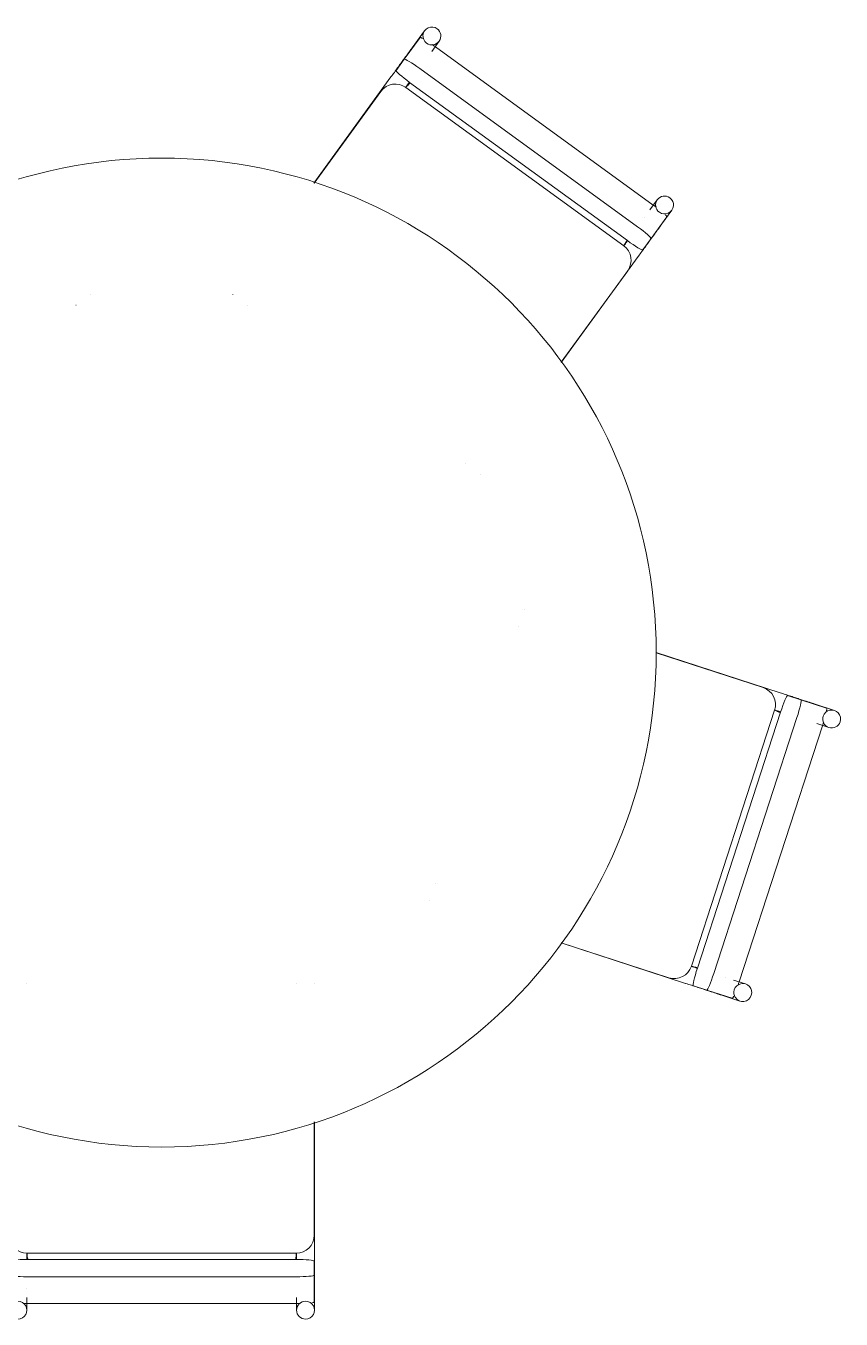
# Model space of a CAD drawing. Header units: metres. Extents: x -182 to 99, y 70 to 117.
# Drawn here: x -89.753 to -88.599, y 100.425 to 102.256 of the extents above; entities that cross this region are included whole.
import ezdxf

# ---------------------------------------------------------------- set-up
doc = ezdxf.new("R2010")
doc.units = ezdxf.units.M
doc.header["$LTSCALE"] = 0.01
doc.layers.add('I-FURN', color=6, linetype='Continuous', lineweight=9)

# ---------------------------------------------------------------- blocks, each defined once
blk = doc.blocks.new('Table ronde avec chaises - 01 - Table ronde avec chaises - 01-V5-Planta Baja')
at = {"layer": 'I-FURN'}
for p, q in [((-0.5128470338634453, 1.045385620482973), (-0.5023302823622857, 1.030910553854684)), ((-0.474550172228092, 1.035887573581568), (-0.4922980022063204, 1.060315365891202)), ((-0.4633707226177243, 1.020026370552859), (-0.4856801224470273, 1.050732625134479)), ((0.2457810265726028, 1.050659313996025), (0.2234716267432943, 1.019953059414405)), ((0.2521928908386454, 1.060391733770023), (0.2344450608604126, 1.035963941460393)), ((0.2622251709946052, 1.030986921733505), (0.272741922495768, 1.045461988361794)), ((-0.8157658420111005, 0.8136476647196641), (-0.5075303671542275, 1.037593845843071)), ((-0.4762016755209914, 1.037745581284572), (-0.4732934444785787, 1.033742744657237)), ((0.2330415739775825, 1.033490486658279), (0.2363637548695519, 1.038063076374519)), ((0.2676312712798239, 1.037520534704612), (0.5758667461366598, 0.8135743535811538)), ((-0.4516598051669245, 1.003907675501459), (-0.4633707226177119, 1.020026370552855)), ((0.2234716267433055, 1.019953059414404), (0.2117607092925154, 1.003834364363009)), ((-0.4852209673249243, 1.00688759126145), (-0.7934564421817974, 0.7829414101380432)), ((-0.3354966862357475, 0.8444968694831834), (-0.4446906814116377, 0.9947895102673218)), ((0.2045855700439517, 0.9948658781461472), (0.0953678620113438, 0.844540599414794)), ((0.5535573463073514, 0.7828680989995368), (0.2453218714505156, 1.006814280122995)), ((-0.7791430986308349, 0.7632407828530027), (-0.4709076237739619, 0.98718696397641)), ((-0.4656953028613799, 0.9800128197086374), (-0.7739307777182532, 0.7560666385852302)), ((-0.3357729426230823, 0.8444030930759591), (-0.4302165257960282, 0.9743935334597396)), ((0.190317429921614, 0.974320222321294), (0.0958966104621877, 0.8443611135012902)), ((0.5340316818438028, 0.7559933274467268), (0.225796206986967, 0.9799395085701852)), ((0.23100852789955, 0.9871136528379572), (0.539244002756386, 0.7631674717144986)), ((-0.8422883668396979, 0.8060324815929947), (-0.8245405368614696, 0.7816046892833607)), ((-0.8112225836814133, 0.8064871603729383), (-0.8217393351825734, 0.8209622270012232)), ((0.5816342238148589, 0.8210385948799835), (0.571117472313696, 0.8065635282516987)), ((0.5844354254937488, 0.7816810571621255), (0.6021832554719811, 0.806108849471755)), ((-0.8350136606181502, 0.7969269531946154), (-0.812704260788847, 0.7662206986129958)), ((0.572805164914375, 0.7661473874744901), (0.5951145647436836, 0.7968536420561053)), ((-0.8226218428523301, 0.7795055543692258), (-0.8259440237442951, 0.7840781440854585)), ((0.5856921532432554, 0.7838258860864379), (0.5827839222008401, 0.779823049459108)), ((-0.8127042607888345, 0.7662206986129944), (-0.8009933433380473, 0.7501020035615974)), ((0.5610942474635962, 0.7500286924230898), (0.572805164914386, 0.7661473874744846)), ((-0.7946810460450161, 0.7405066259691143), (-0.6857459669511251, 0.5905703525991569)), ((0.4456690291813131, 0.5906854981087867), (0.5545759346772879, 0.7405829938478791)), ((-0.7795500639671511, 0.7205878615198782), (-0.6854301821926092, 0.5910429578884921)), ((0.445504040411284, 0.5909324212527968), (0.5396509680926945, 0.7205145503813739)), ((-0.8199905857822422, 0.1799284919166423), (-0.9952458116200584, 0.1229846171742023)), ((-0.8199535996957827, 0.1796475546983993), (-0.9713753249065468, 0.1304476537398689)), ((0.7552859605899177, 0.1231081829977378), (0.5797542133434819, 0.1801419049922988)), ((0.7313367829602182, 0.1303290338260488), (0.5799370426509574, 0.1795217914570889)), ((-1.025019942233755, 0.1130174609733951), (-1.061117309426184, 0.1012887153904246)), ((-1.006071279758921, 0.119174254628728), (-1.025019942233742, 0.1130174609733911)), ((0.7849814002874107, 0.1128988410595616), (0.7660327378125908, 0.1190556347149017)), ((0.8210787674798261, 0.1011700954765875), (0.7849814002873998, 0.1128988410595667)), ((-1.043559482647853, 0.1072865538599631), (-1.072276074779185, 0.0979559674678097)), ((-1.045836895564876, 0.106290036847468), (-1.041131278891149, 0.1078189843876839)), ((-0.878381366303328, -0.2666510254097063), (-0.9961168411601532, 0.0957015072987568)), ((-0.9876831287633226, 0.0984417865688499), (-0.8699476539064976, -0.2639107461396132)), ((0.6299091119601026, -0.2640293660534168), (0.7476445868169883, 0.0983231666550267)), ((0.7560782992138185, 0.0955828873849322), (0.6383428243569328, -0.2667696453235113)), ((0.8008135350122323, 0.1079805754602733), (0.8061889366121855, 0.1062340016052938)), ((0.8323162237490395, 0.0980795332913235), (0.8035996316177098, 0.1074101196834813)), ((-1.064427043122063, 0.0737991319539106), (-1.047410581741947, 0.0793281154164944)), ((-0.9376382098538713, -0.2859047410158644), (-1.055373684710696, 0.0764477916925988)), ((-1.019276317518267, 0.0881765372755672), (-0.9015408426614424, -0.2741759954328961)), ((0.6615023007150461, -0.2742946153467048), (0.7792377755719317, 0.0880579173617389)), ((0.8153351427643581, 0.0763291717787645), (0.6975996679074727, -0.2860233609296792)), ((0.8074507307117986, 0.0794516812400169), (0.8244671920919135, 0.0739226977774287)), ((-0.861561388065119, -0.2884537323777133), (-0.6853301140990786, -0.2311927203739443)), ((-0.8379417867354785, -0.2802185499963895), (-0.6856379377912512, -0.2307320296623424)), ((0.4454051122353667, -0.231080477730952), (0.6216015370349091, -0.2883301665541562)), ((0.4455659415692672, -0.2308397796230508), (0.5979032447890807, -0.2803371699101872)), ((-0.9294242215012511, -0.2837965631076274), (-0.9464406828813666, -0.2893255465702112)), ((-0.8915864040626741, -0.2976487427628671), (-0.8726377415878532, -0.2914919491075302)), ((0.6325991996414536, -0.2916105690213342), (0.6515478621162736, -0.2977673626766743)), ((0.7064808318511577, -0.2892019807466757), (0.6894643704710428, -0.2836729972840832)), ((-0.9385916512242448, -0.3134823820841059), (-0.9098750590929132, -0.3041517956919524)), ((-0.9276837712551153, -0.3093774883458336), (-0.8915864040626869, -0.2976487427628674)), ((-0.9072857540984074, -0.3029756776137511), (-0.9126611556983388, -0.3047222514687419)), ((0.6515478621162624, -0.2977673626766742), (0.6876452293086892, -0.309496108259649)), ((0.6723434118194128, -0.3045606603961369), (0.6676377951456912, -0.3030317128559273)), ((0.6699152080627013, -0.3040282298684083), (0.6986318001940321, -0.3133588162605704)), ((-0.3362409786805447, -0.4842442162429615), (-0.3362409786805588, -0.6700269547352479)), ((-0.3359623621791875, -0.4843387938009303), (-0.3359623621791997, -0.645018567670809)), ((0.0958376378208003, -0.6450185676708423), (0.0958376378208126, -0.4843811320155638)), ((0.09637090347620901, -0.6700269547352827), (0.09637090347622301, -0.4842001127177255)), ((-0.3105623621792018, -0.6704185676708111), (0.0704376378207981, -0.6704185676708401)), ((-0.3359623621792027, -0.6815000535319565), (-0.3359623621792042, -0.7014238563240713)), ((0.0704376378207974, -0.679286297666197), (-0.3105623621792025, -0.6792862976661679)), ((0.0958376378207957, -0.7014238563241043), (0.0958376378207973, -0.6815000535319895)), ((-0.335962362179216, -0.7014238563240716), (-0.3359623621792187, -0.7393788743213653)), ((-0.3105623621792044, -0.7036376121898639), (0.0704376378207957, -0.703637612189893)), ((0.0958376378207811, -0.7393788743214), (0.0958376378207843, -0.7014238563241019)), ((-0.3362409786805631, -0.7208269547352494), (-0.3362409786805653, -0.7510213665702017)), ((-0.3359969939767911, -0.723300843822354), (-0.3359969939767901, -0.718353065648145)), ((0.0960524879609261, -0.7180009388740385), (0.0960524879609267, -0.7236529705965249)), ((0.09637090347620302, -0.7510213665702321), (0.0963709034762052, -0.7208269547352798)), ((-0.3108409786805652, -0.7510213665702017), (-0.310840978680564, -0.7331226936210312)), ((0.0704376378207928, -0.7415926301871885), (-0.3105623621792072, -0.7415926301871593)), ((0.0709709034762044, -0.7331167467201944), (0.0709709034762028, -0.7510213665702321))]:
    blk.add_line(p, q, dxfattribs=at)
at = {"layer": 'I-FURN', "flags": 128}
for points in [[(-0.474550172228092, 1.035887573581568), (-0.4745262878202813, 1.035854699514473), (-0.4744546728068069, 1.035756129904695), (-0.4743354417564127, 1.035592022442576), (-0.4741687854133454, 1.035362639665044), (-0.4739549703922018, 1.03506834853562), (-0.473694338751405, 1.034709619857324), (-0.4733873074459815, 1.034287027519517), (-0.4730343676605237, 1.033801247579799), (-0.4726360840233979, 1.033253057182444), (-0.4721930937034611, 1.032643333315137), (-0.4717061053907259, 1.031973051406006), (-0.4711758981626077, 1.03124328376312), (-0.4706033202375654, 1.030455197859032), (-0.4699892876181365, 1.029610054463067), (-0.469334782625526, 1.028709205624381), (-0.468640852328101, 1.02775409250894), (-0.4679086068663063, 1.026746243093981), (-0.4671392176766778, 1.02568726972357), (-0.466333915617791, 1.024578866529196), (-0.4654939890011519, 1.023422806719532), (-0.4646207815301713, 1.022220939743654), (-0.4637156901505291, 1.020975188332341), (-0.4627801628153559, 1.019687545422101), (-0.4618156961688214, 1.018360070966914), (-0.4608238331518168, 1.016994888642726), (-0.4598061605335833, 1.015594182450026), (-0.4587643063732186, 1.014160193219932), (-0.4576999374151278, 1.012695215029305), (-0.456614756422592, 1.011201591530743), (-0.4555104994537049, 1.009681712203209), (-0.4543889330840559, 1.008138008529416), (-0.4532518515805813, 1.006572950105931), (-0.452101074031121, 1.004989040692371), (-0.4509384414342697, 1.003388814205916), (-0.4497658137541669, 1.001774830667579), (-0.4485850669449527, 1.000149672106722), (-0.4473980899496432, 0.99851593843036), (-0.4462067816782225, 0.9968762432638696), (-0.4450130479697924, 0.9952332097697292), (-0.4446906814116377, 0.9947895102673218)], [(0.2045855700439517, 0.9948658781461472), (0.205779631200854, 0.9965093623344422), (0.206971782114625, 0.9981502172986332), (0.2081601155981136, 0.9997858180207924), (0.2093427305712451, 1.001413547888691), (0.2105177351023394, 1.00303080288176), (0.2116832494348018, 1.004634995737012), (0.2128374089943291, 1.006223560088082), (0.2139783673718346, 1.007793954570894), (0.2151042992773056, 1.009343666889265), (0.2162134034598784, 1.010870217834076), (0.2173039055894586, 1.012371165249462), (0.2183740610952656, 1.01384410793975), (0.2194221579567789, 1.015286689510842), (0.2204465194426014, 1.016696602139952), (0.2214455067928744, 1.018071590267645), (0.222417521840945, 1.019409454206235), (0.2233610095700864, 1.020708053658814), (0.2242744606011994, 1.021965311143272), (0.2251564136074938, 1.023179215315839), (0.2260054576522982, 1.024347824188797), (0.2268202344462627, 1.025469268237225), (0.2275994405203249, 1.026541753389885), (0.228341829310989, 1.027563563899318), (0.2290462131545578, 1.028533065086675), (0.2297114651871416, 1.029448705956883), (0.2303365211474017, 1.030309021679868), (0.230920381079139, 1.031112635934), (0.2314621109310137, 1.031858263107894), (0.2319608440508253, 1.032544710357143), (0.2324157825719728, 1.033170879512576), (0.2328261986898715, 1.03373576883712), (0.2331914358262818, 1.034238474628363), (0.2335109096797004, 1.034678192664271), (0.233784109160112, 1.035054219489793), (0.2340105972066264, 1.035365953542221), (0.234190011486685, 1.035612896113566), (0.2343220649757127, 1.035794652148395), (0.2344065464162971, 1.035910930875829), (0.2344433206561552, 1.035961546274716), (0.2344450608604126, 1.035963941460393)], [(-0.4950606894411013, 1.020904817588784), (-0.4950974636809588, 1.020955432987662), (-0.4950992038852174, 1.020957828173339)], [(-0.4722174089230931, 0.9869618541418912), (-0.471063414356315, 0.9859665838873578), (-0.469950143056918, 0.9849259622684892), (-0.4688793760214968, 0.9838416540578911), (-0.4678528262488896, 0.9827153939173934), (-0.4668721359997481, 0.9815489836229632), (-0.4659388741692664, 0.9803442891822488), (-0.4656953028613915, 0.98001281970864)], [(-0.4653061307063524, 0.9799511808946704), (-0.4664337742256646, 0.9815032490473882), (-0.4676259251394352, 0.983144104011575), (-0.4688142586229238, 0.9847797047337428), (-0.4699968735960548, 0.986407434601642)], [(0.2302097340436047, 0.9869214531381718), (0.2290289872343899, 0.9852962945773148), (0.2278420102390805, 0.9836625609009568), (0.2266507019676597, 0.9820228657344664), (0.2254569682592292, 0.980379832240326)], [(0.2257962069869561, 0.9799395085701864), (0.2267164084049516, 0.9811542084055516), (0.2276844487976152, 0.9823311383685858), (0.2286987795068231, 0.9834684156224132), (0.2297577778198189, 0.9845642207660392), (0.2308597495652098, 0.98561680074498), (0.232002931823278, 0.98662447165582)], [(0.5638478793925107, 0.7965577919857947), (0.5638846536323682, 0.7966084073846766), (0.5638863938366268, 0.796610802570354)], [(-0.7946810460450161, 0.7405066259691143), (-0.7958751072019177, 0.7421501101574051), (-0.797067258115688, 0.7437909651215961), (-0.7982555915991769, 0.7454265658437595), (-0.7994382065723079, 0.7470542957116546), (-0.8006132111034019, 0.7486715507047276), (-0.8017787254358639, 0.7502757435599756), (-0.8029328849953913, 0.7518643079110457), (-0.8040738433728966, 0.7534347023938612), (-0.8051997752783671, 0.7549844147122324), (-0.8063088794609399, 0.7565109656570442), (-0.8073993815905192, 0.7580119130724301), (-0.8084695370963267, 0.7594848557627181), (-0.8095176339578392, 0.7609274373338053), (-0.8105419954436619, 0.7623373499629194), (-0.8115409827939352, 0.7637123380906128), (-0.8125129978420041, 0.7650502020292029), (-0.8134564855711454, 0.7663488014817811), (-0.8143699366022588, 0.7676060589662395), (-0.8152518896085525, 0.7688199631388065), (-0.8161009336533575, 0.7699885720117647), (-0.8169157104473214, 0.7711100160601927), (-0.8176949165213837, 0.7721825012128525), (-0.8184373053120481, 0.7732043117222853), (-0.8191416891556164, 0.774173812909642), (-0.8198069411881999, 0.7750894537798505), (-0.8204319971484594, 0.7759497695028359), (-0.8210158570801969, 0.7767533837569677), (-0.8215575869320714, 0.7774990109308613), (-0.8220563200518832, 0.7781854581801108), (-0.8225112585730302, 0.7788116273355483), (-0.8229216746909287, 0.7793765166600914), (-0.8232869118273392, 0.7798792224513306), (-0.8236063856807575, 0.7803189404872432), (-0.8238795851611691, 0.7806949673127606), (-0.8241060732076833, 0.7810067013651887), (-0.8242854874877426, 0.781253643936538), (-0.8244175409767701, 0.7814353999713674), (-0.8245020224173545, 0.7815516786988014), (-0.8245387966572119, 0.7816022940976833), (-0.8245405368614701, 0.7816046892833607)], [(0.5844354254937488, 0.7816810571621255), (0.5844115410859382, 0.7816481830950357), (0.5843399260724637, 0.7815496134852488), (0.58422069502207, 0.7813855060231334), (0.5840540386790022, 0.7811561232455974), (0.5838402236578591, 0.7808618321161739), (0.5835795920170619, 0.7805031034378777), (0.5832725607116377, 0.7800805111000708), (0.5829196209261799, 0.7795947311603566), (0.5825213372890543, 0.7790465407629977), (0.5820783469691174, 0.7784368168956907), (0.5815913586563827, 0.7777665349865637), (0.5810611514282634, 0.7770367673436739), (0.5804885735032217, 0.776248681439586), (0.5798745408837928, 0.7754035380436254), (0.5792200358911818, 0.7745026892049391), (0.5785261055937562, 0.7735475760894978), (0.5777938601319615, 0.7725397266745349), (0.5770244709423336, 0.7714807533041234), (0.5762191688834462, 0.7703723501097538), (0.5753792422668065, 0.7692162903000899), (0.5745060347958254, 0.7680144233242076), (0.5736009434161828, 0.7667686719128949), (0.5726654160810105, 0.7654810290026547), (0.5717009494344755, 0.7641535545474716), (0.5707090864174705, 0.762788372223279), (0.5696914137992363, 0.7613876660305844), (0.568649559638871, 0.7599536768004947), (0.5675851906807804, 0.7584886986098631), (0.5665000096882445, 0.7569950751113007), (0.5653957527193575, 0.7554751957837711), (0.5642741863497083, 0.7539314921099735), (0.5631371048462328, 0.7523664336864893), (0.5619863272967729, 0.7507825242729287), (0.5608236946999217, 0.749182297786474), (0.5596510670198178, 0.7475683142481367), (0.5584703202106036, 0.7459431556872796), (0.5572833432152934, 0.7443094220109173), (0.5560920349438728, 0.7426697268444269), (0.5548983012354429, 0.7410266933502908), (0.5545759346772879, 0.7405829938478791)], [(-0.7792071467304196, 0.7624216917775959), (-0.7780263999212056, 0.7607965332167347), (-0.7768394229258964, 0.7591627995403812), (-0.7756481146544757, 0.7575231043738908), (-0.7744543809460457, 0.755880070879746)], [(-0.7739307777182645, 0.7560666385852337), (-0.7748016680356218, 0.7573171650323154), (-0.7756218540136143, 0.7586015175155592), (-0.7763900235296398, 0.7599176413449791), (-0.7771049476763405, 0.7612634310032022), (-0.7777654827275913, 0.7626367335138643), (-0.778293778664923, 0.7638578499281294)], [(0.5380352103828155, 0.7629385191759025), (0.5373895401620574, 0.7615581654872586), (0.5366891869836575, 0.7602047358565712), (0.5359352712632991, 0.75888039548253), (0.5351289991053103, 0.7575872630272242), (0.5342716603731471, 0.756327407226726), (0.53403168184379, 0.7559933274467279)], [(0.5340933206577553, 0.7556041552916894), (0.5352209641770675, 0.7571562234444073), (0.5364131150908379, 0.7587970784085938), (0.5376014485743271, 0.7604326791307572), (0.5387840635474587, 0.7620604089986566)], [(-0.2207830147323454, 0.6866070459950073), (-0.2207462404924878, 0.6865564305961211), (-0.2207445002882299, 0.6865540354104436)], [(-0.0193220966353919, 0.6866834138738672), (-0.0193588708752494, 0.6866327984749897), (-0.0193606110795074, 0.6866304032893124)], [(-0.2413320463894702, 0.6716773005867787), (-0.2412952721496132, 0.6716266851878969), (-0.2412935319453547, 0.6716242900022193)], [(0.0012269350217308, 0.6717536684656387), (0.0011901607818732, 0.6717030530667611), (0.0011884205776152, 0.6717006578810837)], [(-0.5502243477085984, 0.447253907105024), (-0.5501875734687409, 0.4472032917061421), (-0.5501858332644829, 0.4472008965204647)], [(0.3101192363408217, 0.4473302749838321), (0.3100824621009646, 0.4472796595849502), (0.3100807218967061, 0.4472772643992728)], [(-0.5707733793657238, 0.4323241616967954), (-0.5707366051258662, 0.4322735462979179), (-0.5707348649216079, 0.4322711511122404)], [(0.3306682679979443, 0.4324005295756035), (0.3306314937580868, 0.4323499141767217), (0.3306297535538282, 0.4323475189910399)], [(-0.6329555965912314, 0.2406998437894922), (-0.6328960946212316, 0.2407191771515112), (-0.6328932789115943, 0.2407200920310285)], [(0.3929957455611099, 0.2408234096130839), (0.3929362435911102, 0.2408427429750987), (0.3929334278814728, 0.2408436578546203)], [(-0.6251065649341097, 0.2165430082755931), (-0.6250470629641094, 0.2165623416376165), (-0.625044247254473, 0.2165632565171338)], [(0.3851467139039844, 0.2166665740991849), (0.3850872119339841, 0.2166859074612083), (0.3850843962243478, 0.2166868223407255)], [(-1.043559482647853, 0.1072865538599631), (-1.043520836864214, 0.1072991106362428), (-1.043404961338308, 0.107336760876922), (-1.043212041446255, 0.1073994443496433), (-1.042942385818732, 0.1074870607742272), (-1.042596425847217, 0.107599469983079), (-1.042174714993864, 0.1077364921454508), (-1.041677927906078, 0.1078979080551072), (-1.041106859337224, 0.108083459481027), (-1.040462422875192, 0.1082928495805086), (-1.039745649480847, 0.1085257433740675), (-1.038957685838717, 0.1087817682813128), (-1.038099792522541, 0.1090605147170048), (-1.037173341978615, 0.109361536746311), (-1.036179816330178, 0.1096843527981991), (-1.035120805006327, 0.1100284464358532), (-1.033998002199269, 0.1103932671828499), (-1.032813204153979, 0.1107782314038236), (-1.031568306294583, 0.1111827232381404), (-1.030265300192093, 0.1116060955851518), (-1.028906270378314, 0.112047671139415), (-1.027493391011037, 0.1125067434742446), (-1.026028922395852, 0.1129825781718321), (-1.024515207370138, 0.1134744139981692), (-1.022954667555028, 0.1139814641208581), (-1.02134979948133, 0.114502917367857), (-1.019703170595608, 0.1150379395252151), (-1.018017415152817, 0.115585674671606), (-1.016295230002056, 0.116145246547648), (-1.014539370272187, 0.1167157599577062), (-1.012752644964215, 0.1172963022020229), (-1.010937912457483, 0.1178859445368514), (-1.009098075936882, 0.1184837436602494), (-1.007236078748365, 0.1190887432211237), (-1.005354899690231, 0.1196999753492519), (-1.003457548247675, 0.1203164622036139), (-1.001547059778258, 0.1209372175367533), (-0.9996264906559827, 0.1215612482725625), (-0.9976989133817454, 0.122187556094966), (-0.9957674116679894, 0.1228151390450801), (-0.9952458116200584, 0.1229846171742023)], [(0.7552859605899177, 0.1231081829977378), (0.7572179921264313, 0.1224804278977779), (0.7591469328246309, 0.1218536770720668), (0.7610696967908853, 0.1212289331882247), (0.7629832080130158, 0.1206071957031928), (0.7648844052812619, 0.1199894592643142), (0.7667702470855606, 0.1193767121181178), (0.7686377164813163, 0.118769934529323), (0.7704838259158687, 0.1181700972126362), (0.7723056220079381, 0.1175781597798021), (0.7741001902724057, 0.1169950692044449), (0.7758646597828697, 0.1164217583070895), (0.7775962077645133, 0.1158591442628794), (0.7792920641099434, 0.1153081271342703), (0.7809495158107709, 0.1147695884311157), (0.7825659112978445, 0.114244389700462), (0.7841386646831974, 0.1137333711482491), (0.7856652598969164, 0.1132373502951345), (0.7871432547123159, 0.1127571206686803), (0.7885702846529803, 0.1122934505338468), (0.7899440667754201, 0.1118470816639304), (0.7912624033212983, 0.1114187281539138), (0.7925231852333715, 0.1110090752780243), (0.7937243955295327, 0.1106187783934825), (0.7948641125295528, 0.1102484618920436), (0.7959405129293586, 0.1098987182011186), (0.796951874717929, 0.1095701068359917), (0.7978965799321497, 0.1092631535047575), (0.7987731172452034, 0.1089783492672622), (0.7995800843843739, 0.1087161497495356), (0.8003161903743823, 0.1084769744148657), (0.8009802576026718, 0.1082612058927715), (0.8015712237033381, 0.1080691893668587), (0.8020881432566861, 0.1079012320226092), (0.8025301893017001, 0.1077576025559414), (0.8028966546590067, 0.1076385307433638), (0.803186953062209, 0.1075442070743808), (0.803400620095789, 0.1074747824467347), (0.8035373139380727, 0.1074303679250219), (0.8035968159080729, 0.1074110345630028), (0.8035996316177098, 0.1074101196834813)], [(-0.987504245958014, 0.0987928638418319), (-0.98932881149945, 0.0982000265603521), (-0.99125775219765, 0.0975732757346409), (-0.9931805161639043, 0.0969485318507988), (-0.9950940273860354, 0.0963267943657669), (-0.9964338837152537, 0.0958914486542814)], [(-0.9950043326616204, 0.0951762234631301), (-0.9936706229391354, 0.09591343762188499), (-0.992308499338812, 0.0965967279241402), (-0.9909201409678396, 0.0972250012511767), (-0.9895077689034454, 0.0977972524996984), (-0.9880736426396411, 0.0983125661897816), (-0.9876831287633338, 0.098441786568855)], [(0.7476445868169774, 0.0983231666550265), (0.7490841928871514, 0.0978233659923308), (0.7505026607302921, 0.0972663962286182), (0.751897721100441, 0.0966531483966968), (0.7532671421986021, 0.0959846035622827), (0.7546087332431461, 0.0952618312544844)], [(0.7556486655604081, 0.09628319251324599), (0.7537381770909914, 0.0969039478463897), (0.7518176079687166, 0.0975279785821902), (0.7498900306944785, 0.0981542864046025), (0.7479585289807229, 0.0987818693547122)], [(-1.035648133311094, 0.0831499665876047), (-1.035707635281094, 0.0831306332255813), (-1.035710450990731, 0.0831297183460641)], [(0.2671603536632274, -0.1464581044249152), (0.2671008516932277, -0.1464387710629005), (0.2670980359835902, -0.1464378561833745)], [(-0.5071202046934133, -0.1465816702485243), (-0.5070607027234136, -0.1465623368865096), (-0.5070578870137761, -0.146561422006988)], [(-0.4992711730362921, -0.1707385057624234), (-0.4992116710662913, -0.1707191724004043), (-0.4992088553566549, -0.1707182575208871)], [(0.2593113220061013, -0.17061493993881), (0.2592518200361016, -0.1705956065767909), (0.2592490043264647, -0.1705946916972736)], [(-0.8699476539065101, -0.2639107461396095), (-0.8714060951411058, -0.2643525781268492), (-0.8728810383452646, -0.2647357346017011), (-0.8743701239244973, -0.265059602595545), (-0.8758709696595325, -0.2653236639886767), (-0.8773811745173569, -0.2655274963391962), (-0.8787057776630005, -0.2656525899088114)], [(-0.8776221563498571, -0.2669650518344026), (-0.8757116678804404, -0.2663442965012632), (-0.8737910987581651, -0.2657202657654584), (-0.8718635214839272, -0.2650939579430461), (-0.8699320197701714, -0.2644663749929407)], [(0.6295580346871184, -0.2642082488587371), (0.6313826002285488, -0.2648010861402212), (0.6333115409267478, -0.2654278369659281), (0.6352343048930028, -0.2660525808497701), (0.6371478161151333, -0.2666743183348064), (0.6384876724443526, -0.2671096640462919)], [(0.6377515401670613, -0.2656907656851234), (0.6362392227257125, -0.2655032495623288), (0.6347356136219103, -0.2652554068648772), (0.6332431183094699, -0.2649476340882064), (0.6317641244625078, -0.2645804236031119), (0.6303009981556777, -0.2641543628680305), (0.6299091119600905, -0.2640293660534119)], [(-0.861561388065119, -0.2884537323777133), (-0.8634934196016322, -0.2890814874776688), (-0.8654223602998321, -0.2897082383033756), (-0.8673451242660865, -0.2903329821872177), (-0.8692586354882177, -0.2909547196722539), (-0.8711598327564631, -0.2915724561111325), (-0.8730456745607618, -0.2921852032573246), (-0.8749131439565179, -0.292791980846115), (-0.8767592533910707, -0.2933918181628062), (-0.87858104948314, -0.2939837555956403), (-0.8803756177476078, -0.2945668461710018), (-0.8821400872580722, -0.2951401570683529), (-0.8838716352397159, -0.2957027711125587), (-0.8855674915851462, -0.2962537882411721), (-0.8872249432859732, -0.2967923269443223), (-0.8888413387730468, -0.297317525674976), (-0.8904140921583996, -0.2978285442271933), (-0.891940687372119, -0.2983245650803079), (-0.8934186821875189, -0.2988047947067622), (-0.8948457121281826, -0.2992684648415956), (-0.8962194942506231, -0.2997148337115077), (-0.8975378307965012, -0.3001431872215286), (-0.8987986127085748, -0.3005528400974137), (-0.8999998230047362, -0.3009431369819556), (-0.9011395400047564, -0.3013134534833944), (-0.9022159404045621, -0.3016631971743238), (-0.9032273021931329, -0.3019918085394464), (-0.9041720074073534, -0.3022987618706806), (-0.9050485447204067, -0.3025835661081759), (-0.9058555118595776, -0.3028457656259067), (-0.906591617849586, -0.3030849409605724), (-0.907255685077876, -0.3033007094826666), (-0.907846651178542, -0.3034927260085793), (-0.9083635707318896, -0.3036606833528332), (-0.908805616776904, -0.3038043128194967), (-0.9091720821342104, -0.3039233846320743), (-0.9094623805374126, -0.3040177083010573), (-0.9096760475709929, -0.3040871329287077), (-0.9098127414132764, -0.3041315474504161), (-0.9098722433832764, -0.3041508808124309), (-0.9098750590929136, -0.3041517956919524)], [(-0.3362409786805301, -0.2890924794212896), (-0.3362409786805301, -0.2890299153475683), (-0.3362409786805301, -0.2890269547352479)], [(-0.3108409786805301, -0.2890924794212939), (-0.3108409786805301, -0.2890299153475683), (-0.3108409786805301, -0.2890269547352522)], [(0.070970903476238, -0.2890924794213199), (0.070970903476238, -0.2890299153475986), (0.070970903476238, -0.2890269547352826)], [(0.0963709034762382, -0.2890924794213242), (0.0963709034762382, -0.289029915347603), (0.0963709034762382, -0.2890269547352826)], [(0.6699152080627013, -0.3040282298684083), (0.6698765622790632, -0.3040156730921286), (0.6697606867531558, -0.3039780228514538), (0.6695677668611042, -0.3039153393787281), (0.6692981112335806, -0.3038277229541486), (0.6689521512620649, -0.3037153137452924), (0.6685304404087125, -0.3035782915829206), (0.6680336533209266, -0.3034168756732686), (0.6674625847520734, -0.3032313242473487), (0.6668181482900407, -0.3030219341478628), (0.6661013748956958, -0.3027890403543039), (0.6653134112535668, -0.3025330154470586), (0.6644555179373894, -0.3022542690113666), (0.6635290673934638, -0.3019532469820604), (0.662535541745027, -0.3016304309301723), (0.6614765304211764, -0.3012863372925139), (0.6603537276141185, -0.3009215165455215), (0.6591689295688276, -0.3005365523245479), (0.6579240317094324, -0.3001320604902311), (0.6566210256069427, -0.2997086881432196), (0.6552619957931639, -0.2992671125889565), (0.6538491164258871, -0.2988080402541269), (0.6523846478107012, -0.2983322055565351), (0.6508709327849873, -0.2978403697301978), (0.6493103929698784, -0.2973333196075134), (0.64770552489618, -0.2968118663605144), (0.6460588960104586, -0.2962768442031564), (0.6443731405676673, -0.2957291090567611), (0.6426509554169061, -0.2951695371807191), (0.6408950956870375, -0.2945990237706652), (0.639108370379065, -0.2940184815263442), (0.6372936378723338, -0.2934288391915114), (0.6354538013517324, -0.2928310400681177), (0.6335918041632159, -0.2922260405072391), (0.6317106251050819, -0.2916148083791108), (0.6298132736625252, -0.2909983215247532), (0.6279027851931089, -0.2903775661916095), (0.6259822160708336, -0.2897535354558046), (0.624054638796596, -0.2891272276333923), (0.6221231370828403, -0.288499644683287), (0.6216015370349091, -0.2883301665541562)], [(0.6777019220401903, -0.2798511461129772), (0.6777614240101903, -0.279870479474992), (0.6777642397198279, -0.2798713943545136)], [(-0.3362409786805631, -0.7208269547352494), (-0.3362409786805631, -0.7207863201536293), (-0.3362409786805631, -0.7206644814154224), (-0.3362409786805631, -0.7204616334366257), (-0.3362409786805626, -0.72017810073073), (-0.3362409786805626, -0.7198143368895867), (-0.3362409786805626, -0.7193709238577334), (-0.3362409786805626, -0.718848571001437), (-0.3362409786805626, -0.7182481139738349), (-0.3362409786805626, -0.7175705133780892), (-0.3362409786805626, -0.7168168532305974), (-0.3362409786805626, -0.7159883392268253), (-0.3362409786805626, -0.7150862968124383), (-0.3362409786805626, -0.7141121690628749), (-0.3362409786805626, -0.71306751437473), (-0.3362409786805621, -0.711954003972661), (-0.3362409786805621, -0.7107734192357721), (-0.3362409786805621, -0.7095276488477974), (-0.3362409786805621, -0.7082186857756084), (-0.3362409786805621, -0.7068486240808879), (-0.3362409786805615, -0.7054196555700863), (-0.3362409786805615, -0.7039340662879896), (-0.3362409786805615, -0.7023942328605389), (-0.3362409786805615, -0.7008026186927373), (-0.3362409786805615, -0.6991617700277315), (-0.3362409786805609, -0.697474311873353), (-0.3362409786805609, -0.6957429438026757), (-0.3362409786805609, -0.6939704356352778), (-0.3362409786805609, -0.6921596230061073), (-0.3362409786805605, -0.6903134028290862), (-0.3362409786805605, -0.6884347286626645), (-0.3362409786805605, -0.6865266059847392), (-0.3362409786805599, -0.684592087384554), (-0.3362409786805599, -0.6826342676791899), (-0.3362409786805599, -0.6806562789625329), (-0.3362409786805593, -0.6786612855945819), (-0.3362409786805593, -0.6766524791391509), (-0.3362409786805593, -0.6746330732580362), (-0.3362409786805593, -0.6726062985698797), (-0.3362409786805588, -0.6705753974818098), (-0.3362409786805588, -0.6700269547352479)], [(-0.3108409786805591, -0.6701399511694688), (-0.3108409786805591, -0.6720584129119316), (-0.3108409786805591, -0.6740866211888871), (-0.3108409786805591, -0.6761083348655298), (-0.3108409786805597, -0.6781203196312559), (-0.3108409786805597, -0.6795291279473343)], [(-0.3097190035319999, -0.6783905608412725), (-0.3100079968917741, -0.6768943158153051), (-0.3102369252453174, -0.6753877109737307), (-0.3104054223560977, -0.6738731565628989), (-0.3105132186646835, -0.6723530755467794), (-0.3105601417199755, -0.6708298997307269), (-0.3105623621792137, -0.6704185676708078)], [(0.0704376378207852, -0.6704185676708425), (0.0704071618845685, -0.6719421613033498), (0.070315782830915, -0.6734633175110672), (0.0701636468468174, -0.6749796027685494), (0.0699509973173962, -0.6764885913428397), (0.069678174436536, -0.6779878691741291), (0.0693878206082566, -0.6792862976661962)], [(0.0709709034762082, -0.6786612855946123), (0.0709709034762082, -0.676652479139177), (0.0709709034762082, -0.6746330732580708), (0.0709709034762088, -0.6726062985699058), (0.0709709034762088, -0.6705753974818445)], [(0.09637090347620901, -0.6700269547352827), (0.09637090347620901, -0.6720584129119663), (0.0963709034762084, -0.6740866211889173), (0.0963709034762084, -0.6761083348655602), (0.0963709034762084, -0.6781203196312862), (0.0963709034762079, -0.680119356739675), (0.0963709034762079, -0.6821022481577826), (0.0963709034762079, -0.6840658216823421), (0.0963709034762079, -0.6860069360145821), (0.0963709034762079, -0.6879224857856561), (0.0963709034762079, -0.6898094065245611), (0.0963709034762079, -0.6916646795606352), (0.0963709034762073, -0.6934853368527905), (0.0963709034762073, -0.6952684657377471), (0.0963709034762073, -0.6970112135896659), (0.0963709034762073, -0.6987107923837499), (0.0963709034762068, -0.7003644831564912), (0.0963709034762068, -0.7019696403554228), (0.0963709034762068, -0.7035236960714353), (0.0963709034762068, -0.705024164146898), (0.0963709034762063, -0.7064686441529816), (0.0963709034762063, -0.7078548252298046), (0.0963709034762063, -0.7091804897833494), (0.0963709034762063, -0.7104435170331314), (0.0963709034762063, -0.7116418864049759), (0.0963709034762063, -0.7127736807635209), (0.0963709034762057, -0.7138370894792468), (0.0963709034762057, -0.7148304113250376), (0.0963709034762057, -0.7157520571978471), (0.0963709034762057, -0.7166005526608887), (0.0963709034762057, -0.7173745403024194), (0.0963709034762057, -0.7180727819073218), (0.0963709034762057, -0.7186941604379744), (0.0963709034762057, -0.7192376818212873), (0.0963709034762057, -0.7197024765389997), (0.0963709034762057, -0.7200878010186963), (0.0963709034762052, -0.7203930388234202), (0.0963709034762052, -0.7206177016377953), (0.0963709034762052, -0.7207614300492424), (0.0963709034762052, -0.7208239941229637), (0.0963709034762052, -0.7208269547352798)], [(-0.310840978680563, -0.720761430049212), (-0.310840978680563, -0.7208239941229376), (-0.310840978680563, -0.7208269547352537)]]:
    blk.add_lwpolyline(points, dxfattribs=at)
at = {"layer": 'I-FURN'}
for centre, radius, start, end in [((-0.4507655574531529, 0.9594637880515122), 0.0253999999999999, 35.99999999999513, 125.9999999999947), ((0.2108664615787361, 0.9593904769130628), 0.0254, 53.99999999999421, 143.999999999994), ((-0.1200000000000011, 0.1799999999999986), 0.7000000000000006, 359.9999999999994, 179.9999999999993), ((-0.7590010323100259, 0.7355176069281049), 0.0254, 125.9999999999944, 215.999999999994), ((0.5191019364355719, 0.7354442957896044), 0.0254, 323.9999999999942, 53.99999999999415), ((-0.1200000000000011, 0.1799999999999986), 0.7000000000000007, 180, 359.9999999999994), ((-0.9635262932494248, 0.1062908182259714), 0.0254000000000001, 107.9999999999952, 197.9999999999942), ((0.7234877513030921, 0.1061721983121527), 0.0254000000000001, 341.9999999999939, 71.9999999999939), ((-0.8457908183925997, -0.2560617144824917), 0.0253999999999999, 197.999999999994, 287.9999999999938), ((0.6057522764462063, -0.2561803343962908), 0.0254000000000001, 251.9999999999945, 341.9999999999941), ((-0.3105623621791997, -0.6450185676708108), 0.0254000000000001, 179.9999999999953, 269.9999999999945), ((0.0704376378208003, -0.6450185676708398), 0.0254, 269.9999999999943, 359.9999999999941)]:
    blk.add_arc(centre, radius, start, end, dxfattribs=at)
for centre, major_axis, ratio, start_param, end_param in [((-0.5025725180348707, 1.052850493187087), (0.0102745158285727, 0.0074648727040995), 0.9961946980917451, 1.570796326796273, 4.712388980386057), ((-0.5025725180348707, 1.052850493187087), (0.0102745158285667, 0.0074648727041076), 0.996194698091746, 4.712388980385263, 7.853981633975049), ((0.2624674066672177, 1.052926861065903), (-0.010274515828578, 0.007464872704091899), 0.996194698091744, 4.712388980382415, 7.853981633972228), ((0.2624674066672177, 1.052926861065903), (-0.0102745158285558, 0.0074648727041229), 0.9961946980917384, 1.570796326795633, 4.712388980385409), ((-0.5062291541041402, 1.035802879726249), (0.0205490316571249, 0.0149297454082272), 0.08715574274765849, 3.92e-14, 0.5235987755983061), ((0.2663300582297362, 1.03572956858779), (-0.0205490316571224, 0.0149297454082307), 0.08715574274766719, 5.759586531581341, 6.283185307179588), ((-0.5062291541041402, 1.035802879726249), (0.0205490316571249, 0.0149297454082274), 0.0871557427476662, 1.365128325611863, 1.570796326794894), ((0.2663300582297362, 1.03572956858779), (-0.0205490316571224, 0.0149297454082305), 0.0871557427476649, 4.712388980384691, 4.928555720566513), ((-0.4839197542748368, 1.005096625144628), (0.0205490316571249, 0.0149297454082271), 0.08715574274765701, 0, 1.570796326794894), ((0.2440206584004279, 1.005023314006173), (-0.0205490316571224, 0.0149297454082307), 0.0871557427476581, 4.712388980384683, 6.283185307179577), ((-0.4722088368240495, 0.988977930093232), (0.0205490316571249, 0.0149297454082272), 0.08715574274766019, 4.712388980384672, 6.283185307179568), ((0.2323097409496379, 0.9889046189547788), (-0.0205490316571224, 0.0149297454082305), 0.0871557427476593, 0, 1.570796326794884), ((-0.8320138510111231, 0.8134973542971048), (0.0102745158285658, 0.007464872704109101), 0.99619469809174, 4.71238898038513, 7.853981633974907), ((0.5919087396434313, 0.8135737221758677), (-0.0102745158285601, 0.007464872704116702), 0.9961946980917472, 4.712388980384834, 7.853981633974626), ((-0.8320138510111231, 0.8134973542971048), (0.0102745158285677, 0.0074648727041064), 0.9961946980917522, 1.5707963267956, 4.712388980385393), ((-0.8144646289610129, 0.8118566986028422), (0.0205490316571248, 0.0149297454082272), 0.0871557427476572, 1.5707963267949, 1.786963066976677), ((0.574565533086572, 0.8117833874643324), (-0.0205490316571223, 0.0149297454082306), 0.0871557427476589, 4.50672097920153, 4.712388980384689), ((0.5919087396434313, 0.8135737221758677), (-0.0102745158285601, 0.007464872704116702), 0.9961946980917472, 1.57079632679504, 4.712388980384834), ((-0.8144646289610129, 0.8118566986028422), (0.0205490316571247, 0.0149297454082272), 0.0871557427476607, 2.572181005877281, 3.141592653589789), ((0.574565533086572, 0.8117833874643324), (-0.0205490316571223, 0.0149297454082306), 0.08715574274765898, 3.141592653589794, 3.665191429188094), ((-0.7921552291317098, 0.7811504440212214), (0.0205490316571249, 0.0149297454082272), 0.08715574274766039, 1.570796326794893, 3.141592653589761), ((0.5522561332572637, 0.7810771328827152), (-0.0205490316571224, 0.0149297454082306), 0.0871557427476611, 3.14159265358979, 4.712388980384679), ((-0.7804443116809227, 0.7650317489698245), (0.020549031657125, 0.0149297454082272), 0.0871557427476611, 3.141592653589786, 4.712388980384671), ((0.5405452158064735, 0.7649584378313204), (-0.0205490316571224, 0.0149297454082307), 0.0871557427476625, 1.57079632679489, 3.141592653589778), ((-1.017170910576621, 0.0888606254594934), (-0.0078490316571216, 0.0241568355138976), 0.0871557427476533, 1.3e-15, 1.570796326794895), ((-0.9982222481018002, 0.0950174191148304), (-0.0078490316571216, 0.0241568355138976), 0.0871557427476629, 4.712388980384672, 6.28318530717957), ((0.7581837061554652, 0.0948987992010055), (0.0078490316571257, 0.0241568355138963), 0.08715574274765708, 0, 1.570796326794882), ((0.7771323686302849, 0.0887420055456654), (0.007849031657125702, 0.0241568355138962), 0.08715574274765821, 4.712388980384682, 6.283185307179578), ((-1.068351558950611, 0.0858775497108576), (-0.0039245158285682, 0.0120784177569464), 0.9961946980917288, 4.712388980384086, 7.853981633973873), ((-1.053268277769049, 0.0771318798765251), (-0.0078490316571218, 0.0241568355138976), 0.08715574274766098, 1.6e-15, 0.5235987755983065), ((0.8283917079204874, 0.0860011155343753), (0.0039245158285712, 0.0120784177569454), 0.9961946980917435, 4.712388980385371, 7.853981633975173), ((0.8132297358227116, 0.077013259962691), (0.0078490316571257, 0.0241568355138963), 0.0871557427476592, 5.759586531581261, 6.283185307179576), ((-1.068351558950611, 0.0858775497108576), (-0.0039245158285509, 0.012078417756952), 0.9961946980917484, 1.570796326795713, 4.712388980385514), ((-1.053268277769049, 0.0771318798765251), (-0.0078490316571218, 0.0241568355138975), 0.0871557427476623, 1.414373083203279, 1.570796326794898), ((0.8283917079204874, 0.0860011155343753), (0.0039245158285623, 0.0120784177569483), 0.9961946980917442, 1.570796326794852, 4.712388980384631), ((0.8132297358227116, 0.077013259962691), (0.007849031657125702, 0.0241568355138962), 0.0871557427476606, 4.712388980384687, 4.928555720566475), ((-0.8994354357197959, -0.2734919072489696), (-0.0078490316571216, 0.0241568355138975), 0.0871557427476624, 1.570796326794898, 3.141592653589787), ((-0.8804867732449749, -0.2673351135936326), (-0.0078490316571216, 0.0241568355138976), 0.087155742747663, 3.141592653589777, 4.712388980384671), ((0.6404482312985794, -0.267453733507438), (0.007849031657125801, 0.0241568355138962), 0.08715574274765789, 1.570796326794882, 3.141592653589778), ((0.6593968937733993, -0.2736105271627781), (0.007849031657125702, 0.0241568355138962), 0.0871557427476588, 3.141592653589791, 4.712388980384679), ((-0.9425161670527932, -0.3014039643271607), (-0.0039245158285599, 0.0120784177569491), 0.9961946980917412, 4.712388980384769, 7.853981633974551), ((-0.9355328029122246, -0.2852206528319379), (-0.0078490316571215, 0.0241568355138976), 0.08715574274765998, 1.570796326794899, 1.786963066976634), ((0.7025563160226058, -0.3012803985036225), (0.0039245158285761, 0.0120784177569439), 0.9961946980917424, 4.712388980385778, 7.853981633975577), ((0.6954942609658261, -0.2853392727457525), (0.007849031657125702, 0.0241568355138962), 0.0871557427476581, 4.500492060260714, 4.712388980384682), ((-0.9425161670527932, -0.3014039643271607), (-0.0039245158285686, 0.0120784177569463), 0.9961946980917441, 1.570796326794262, 4.712388980384056), ((-0.9355328029122246, -0.2852206528319379), (-0.0078490316571217, 0.0241568355138976), 0.0871557427476566, 2.617993877991448, 3.141592653589783), ((0.6954942609658261, -0.2853392727457525), (0.007849031657125702, 0.0241568355138962), 0.0871557427476594, 3.141592653589788, 3.665191429188091), ((0.7025563160226058, -0.3012803985036225), (0.003924515828562799, 0.0120784177569481), 0.9961946980917452, 1.5707963267949, 2.46839422782055), ((0.7025563160226058, -0.3012803985036225), (0.003924515828561399, 0.0120784177569486), 0.996194698091742, 2.478853862771257, 4.712388980384556), ((-0.3105623621792027, -0.6815000535319586), (-0.0254, 2e-15), 0.0871557427476589, 4.712388980384671, 6.283185307179568), ((0.0704376378207973, -0.6815000535319876), (-0.0254, 2e-15), 0.0871557427476588, 3.141592653589778, 4.712388980384671), ((-0.3105623621792042, -0.7014238563240733), (-0.0254, 1.9e-15), 0.0871557427476589, 7e-16, 1.570796326794891), ((0.0704376378207957, -0.7014238563241025), (-0.0254, 1.9e-15), 0.0871557427476588, 1.570796326794898, 3.141592653589738), ((-0.3235409786805533, -0.7510213665702045), (-0.0127000000000001, 4e-16), 0.9961946980917333, 4.712388980384651, 7.853981633974441), ((-0.3105623621792071, -0.739378874321369), (0.0254000000000001, 0), 0.08715574274766341, 3.14159265358894, 3.665191429187388), ((-0.3235409786805533, -0.7510213665702045), (-0.0127000000000001, 7.8e-15), 0.996194698091742, 1.570796326795427, 4.712388980385225), ((-0.3105623621792071, -0.739378874321369), (-0.0254, 1.9e-15), 0.0871557427476546, 1.358899406670799, 1.570796326794898), ((0.0704376378207928, -0.7393788743213979), (0.0254, 0), 0.0871557427476622, 4.712388980384682, 4.928555720566359), ((0.0836709034762144, -0.7510213665702349), (-0.0127, 1.51e-14), 0.9961946980917453, 4.712388980385795, 7.853981633975579), ((0.0836709034762144, -0.7510213665702349), (0.0127, 0), 0.9961946980917366, 4.712388980384609, 7.853981633974413), ((0.0704376378207928, -0.7393788743213979), (-0.0254, 1.9e-15), 0.0871557427476589, 2.617993877991453, 3.141592653589785)]:
    blk.add_ellipse(centre, major_axis=major_axis, ratio=ratio, start_param=start_param, end_param=end_param, dxfattribs=at)
for points in [[(-0.4760025343167739, 1.037558182512055), (-0.4759367775284379, 1.037494727907241), (-0.4755462359515329, 1.037109077740572), (-0.4745662738279913, 1.035997144129993), (-0.4738150034046426, 1.034821244225989), (-0.4734105010227906, 1.033991071772583)], [(0.2333031368287037, 1.034062616207455), (0.2333431446618992, 1.034144774451316), (0.2335891055182242, 1.034635445600548), (0.2343433723964461, 1.035911314676465), (0.2352291336024515, 1.036989455279414), (0.2358934927165648, 1.037630873547863)], [(-0.8230851430221454, 0.7799311131768849), (-0.823150917054971, 0.7799945511809292), (-0.8235415669642518, 0.7803800995798531), (-0.8245219092791749, 0.7814917152364657), (-0.8252735666594809, 0.7826672879719576), (-0.82567829342673, 0.7834973401820479)], [(0.5855754644358904, 0.7835785821410695), (0.5855354354855846, 0.7834964351677729), (0.5852893443658358, 0.7830058356007881), (0.5845346576098392, 0.7817302298551991), (0.5836484656717977, 0.7806523561695391), (0.5829839228605956, 0.7800111141470584)], [(-1.045597130724755, 0.1064215219819637), (-1.045516461844267, 0.1064644518527425), (-1.045029002755972, 0.1067167065089576), (-1.043668666099932, 0.1073050994899926), (-1.042318163505524, 0.1076562270675931), (-1.041403624473807, 0.1077843942973461)], [(0.8014384899142347, 0.1079086121599733), (0.8015289901477916, 0.1078959507430909), (0.8020716522261828, 0.1078136537916918), (0.8035181571084429, 0.1074905685891901), (0.8048172450199697, 0.1069813233909735), (0.8056325683004762, 0.1065476894717888)], [(-0.9078336522014682, -0.3032847973555821), (-0.907914310622527, -0.3033277487567649), (-0.9084017064004895, -0.3035801378911546), (-0.9097618581499388, -0.3041689907088611), (-0.9111121691648733, -0.3045205874050268), (-0.9120266631773032, -0.3046490051952016)], [(0.6720721529661415, -0.3045261038674091), (0.6719816569259826, -0.3045134188841654), (0.6714390226727439, -0.3044309759247574), (0.669992638483143, -0.3041074100212179), (0.6686936713215214, -0.3035976726905099), (0.6678784588953675, -0.3031638096020133)], [(-0.3360479523605014, -0.7230321827676942), (-0.3360638530388611, -0.7229421960436065), (-0.336153128331074, -0.7224006439255747), (-0.336292356165047, -0.7209250634539967), (-0.3362089700831512, -0.7195321547726261), (-0.3360482562593636, -0.7186227706149896)], [(0.0961771684806784, -0.7186175441887427), (0.0961930928678108, -0.7187075276185825), (0.096282515620337, -0.7192490610809502), (0.0964222379242436, -0.720724607793278), (0.0963393572019369, -0.7221174792373308), (0.0961788955869959, -0.7230268980065097)]]:
    blk.add_open_spline(points, degree=3, knots=[-0.5555555555555556, -0.5555555555555556, -0.5555555555555556, -0.5555555555555556, -0.548611111111111, -0.513888888888889, -0.4444444444444445, -0.4444444444444445, -0.4444444444444445, -0.4444444444444445], dxfattribs=at)

msp = doc.modelspace()

# ---------------------------------------------------------------- block references
at = {"layer": 'I-FURN'}
msp.add_blockref('Table ronde avec chaises - 01 - Table ronde avec chaises - 01-V5-Planta Baja', (-89.4405457248067, 101.1889788159005), dxfattribs=at)

doc.saveas('drawing.dxf')
